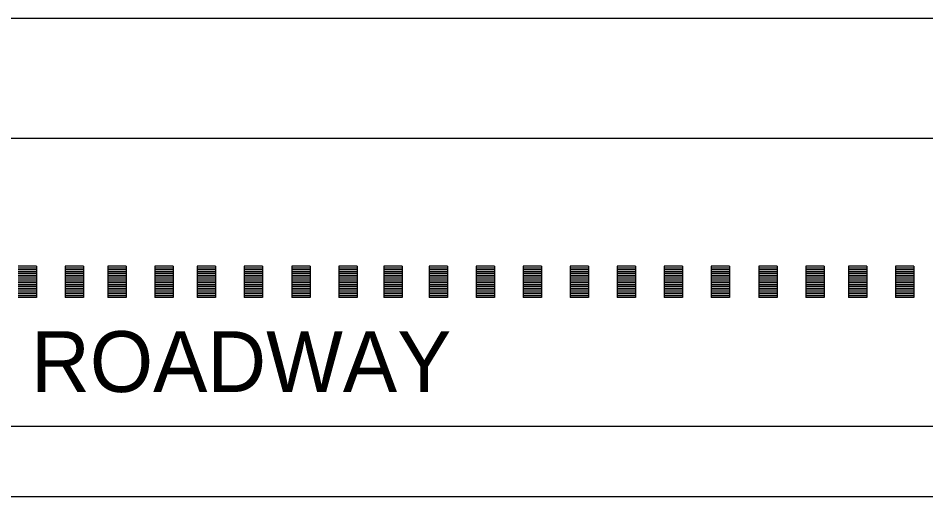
# Model space of a CAD drawing. Extents: x 2 to 587, y 96 to 179.
# Drawn here: x 262.42 to 269.88, y 115.01 to 118.94 of the extents above; entities that cross this region are included whole.
import ezdxf

# ---------------------------------------------------------------- set-up
doc = ezdxf.new("R2010")
doc.units = 0
for name, color, linetype in [('Level 1', 7, 'Continuous'), ('Level 2', 7, 'Continuous'), ('Level 5', 7, 'Continuous')]:
    doc.layers.add(name, color=color, linetype=linetype)

msp = doc.modelspace()

# ---------------------------------------------------------------- linework, layer by layer
at = {"layer": 'Level 1'}
for p, q in [((250.2834, 118.9448), (278.3514, 118.9448)), ((262.2778, 117.9589), (278.3514, 117.9589)), ((262.5674, 116.9046), (262.4178, 116.9046)), ((262.5674, 116.8895), (262.4178, 116.8895)), ((262.5674, 116.8743), (262.4178, 116.8743)), ((262.5674, 116.8592), (262.4178, 116.8592)), ((262.5674, 116.9046), (262.5674, 116.6471)), ((262.9536, 116.9046), (262.804, 116.9046)), ((262.804, 116.9046), (262.804, 116.6471)), ((262.9536, 116.8895), (262.804, 116.8895)), ((262.9536, 116.8743), (262.804, 116.8743)), ((262.9536, 116.8592), (262.804, 116.8592)), ((262.9536, 116.9046), (262.9536, 116.6471)), ((263.1551, 116.9046), (263.1551, 116.6471)), ((263.3047, 116.9046), (263.1551, 116.9046)), ((263.3047, 116.8895), (263.1551, 116.8895)), ((263.3047, 116.8743), (263.1551, 116.8743)), ((263.3047, 116.8592), (263.1551, 116.8592)), ((263.3047, 116.9046), (263.3047, 116.6471)), ((263.6909, 116.9046), (263.5413, 116.9046)), ((263.5413, 116.9046), (263.5413, 116.6471)), ((263.6909, 116.8895), (263.5413, 116.8895)), ((263.6909, 116.8743), (263.5413, 116.8743)), ((263.6909, 116.8592), (263.5413, 116.8592)), ((263.6909, 116.9046), (263.6909, 116.6471)), ((264.0393, 116.9046), (263.8897, 116.9046)), ((263.8897, 116.9046), (263.8897, 116.6471)), ((264.0393, 116.8895), (263.8897, 116.8895)), ((264.0393, 116.8743), (263.8897, 116.8743)), ((264.0393, 116.8592), (263.8897, 116.8592)), ((264.0393, 116.9046), (264.0393, 116.6471)), ((264.4255, 116.9046), (264.2759, 116.9046)), ((264.2759, 116.9046), (264.2759, 116.6471)), ((264.4255, 116.8895), (264.2759, 116.8895)), ((264.4255, 116.8743), (264.2759, 116.8743)), ((264.4255, 116.8592), (264.2759, 116.8592)), ((264.4255, 116.9046), (264.4255, 116.6471)), ((264.8177, 116.9046), (264.6681, 116.9046)), ((264.6681, 116.9046), (264.6681, 116.6471)), ((264.8177, 116.8895), (264.6681, 116.8895)), ((264.8177, 116.8743), (264.6681, 116.8743)), ((264.8177, 116.8592), (264.6681, 116.8592)), ((264.8177, 116.9046), (264.8177, 116.6471)), ((265.204, 116.9046), (265.0543, 116.9046)), ((265.0543, 116.9046), (265.0543, 116.6471)), ((265.204, 116.8895), (265.0543, 116.8895)), ((265.204, 116.8743), (265.0543, 116.8743)), ((265.204, 116.8592), (265.0543, 116.8592)), ((265.204, 116.9046), (265.204, 116.6471)), ((265.5742, 116.9046), (265.4246, 116.9046)), ((265.4246, 116.9046), (265.4246, 116.6471)), ((265.5742, 116.8895), (265.4246, 116.8895)), ((265.5742, 116.8743), (265.4246, 116.8743)), ((265.5742, 116.8592), (265.4246, 116.8592)), ((265.5742, 116.9046), (265.5742, 116.6471)), ((265.9472, 116.9046), (265.7976, 116.9046)), ((265.7976, 116.9046), (265.7976, 116.6471)), ((265.9472, 116.8895), (265.7976, 116.8895)), ((265.9472, 116.8743), (265.7976, 116.8743)), ((265.9472, 116.8592), (265.7976, 116.8592)), ((265.9472, 116.9046), (265.9472, 116.6471)), ((266.3334, 116.9046), (266.1838, 116.9046)), ((266.1838, 116.9046), (266.1838, 116.6471)), ((266.3334, 116.8895), (266.1838, 116.8895)), ((266.3334, 116.8743), (266.1838, 116.8743)), ((266.3334, 116.8592), (266.1838, 116.8592)), ((266.3334, 116.9046), (266.3334, 116.6471)), ((266.7196, 116.9046), (266.57, 116.9046)), ((266.57, 116.9046), (266.57, 116.6471)), ((266.7196, 116.8895), (266.57, 116.8895)), ((266.7196, 116.8743), (266.57, 116.8743)), ((266.7196, 116.8592), (266.57, 116.8592)), ((266.7196, 116.9046), (266.7196, 116.6471)), ((267.1058, 116.9046), (266.9562, 116.9046)), ((266.9562, 116.9046), (266.9562, 116.6471)), ((267.1058, 116.8895), (266.9562, 116.8895)), ((267.1058, 116.8743), (266.9562, 116.8743)), ((267.1058, 116.8592), (266.9562, 116.8592)), ((267.1059, 116.9046), (267.1059, 116.6471)), ((267.4921, 116.9046), (267.3425, 116.9046)), ((267.3425, 116.9046), (267.3425, 116.6471)), ((267.4921, 116.8895), (267.3425, 116.8895)), ((267.4921, 116.8743), (267.3425, 116.8743)), ((267.4921, 116.8592), (267.3425, 116.8592)), ((267.4921, 116.9046), (267.4921, 116.6471)), ((267.8783, 116.9046), (267.7287, 116.9046)), ((267.7287, 116.9046), (267.7287, 116.6471)), ((267.8783, 116.8895), (267.7287, 116.8895)), ((267.8783, 116.8743), (267.7287, 116.8743)), ((267.8783, 116.8592), (267.7287, 116.8592)), ((267.8783, 116.9046), (267.8783, 116.6471)), ((268.2645, 116.9046), (268.1149, 116.9046)), ((268.1149, 116.9046), (268.1149, 116.6471)), ((268.2645, 116.8895), (268.1149, 116.8895)), ((268.2645, 116.8743), (268.1149, 116.8743)), ((268.2645, 116.8592), (268.1149, 116.8592)), ((268.2645, 116.9046), (268.2645, 116.6471)), ((268.6568, 116.9046), (268.5072, 116.9046)), ((268.5072, 116.9046), (268.5072, 116.6471)), ((268.6568, 116.8895), (268.5072, 116.8895)), ((268.6568, 116.8743), (268.5072, 116.8743)), ((268.6568, 116.8592), (268.5072, 116.8592)), ((268.6568, 116.9046), (268.6568, 116.6471)), ((269.043, 116.9046), (268.8934, 116.9046)), ((268.8934, 116.9046), (268.8934, 116.6471)), ((269.043, 116.8895), (268.8934, 116.8895)), ((269.043, 116.8743), (268.8934, 116.8743)), ((269.043, 116.8592), (268.8934, 116.8592)), ((269.043, 116.9046), (269.043, 116.6471)), ((269.3941, 116.9046), (269.2445, 116.9046)), ((269.2445, 116.9046), (269.2445, 116.6471)), ((269.3941, 116.8895), (269.2445, 116.8895)), ((269.3941, 116.8743), (269.2445, 116.8743)), ((269.3941, 116.8592), (269.2445, 116.8592)), ((269.3941, 116.9046), (269.3941, 116.6471)), ((269.7803, 116.9046), (269.6307, 116.9046)), ((269.6307, 116.9046), (269.6307, 116.6471)), ((269.7803, 116.8895), (269.6307, 116.8895)), ((269.7803, 116.8743), (269.6307, 116.8743)), ((269.7803, 116.8592), (269.6307, 116.8592)), ((269.7803, 116.9046), (269.7803, 116.6471)), ((262.5674, 116.844), (262.4178, 116.844)), ((262.5674, 116.8289), (262.4178, 116.8289)), ((262.5674, 116.8137), (262.4178, 116.8137)), ((262.5674, 116.7986), (262.4178, 116.7986)), ((262.5674, 116.7834), (262.4178, 116.7834)), ((262.9536, 116.844), (262.804, 116.844)), ((262.9536, 116.8289), (262.804, 116.8289)), ((262.9536, 116.8137), (262.804, 116.8137)), ((262.9536, 116.7986), (262.804, 116.7986)), ((262.9536, 116.7834), (262.804, 116.7834)), ((263.3047, 116.844), (263.1551, 116.844)), ((263.3047, 116.8289), (263.1551, 116.8289)), ((263.3047, 116.8137), (263.1551, 116.8137)), ((263.3047, 116.7986), (263.1551, 116.7986)), ((263.3047, 116.7834), (263.1551, 116.7834)), ((263.6909, 116.844), (263.5413, 116.844)), ((263.6909, 116.8289), (263.5413, 116.8289)), ((263.6909, 116.8137), (263.5413, 116.8137)), ((263.6909, 116.7986), (263.5413, 116.7986)), ((263.6909, 116.7834), (263.5413, 116.7834)), ((264.0393, 116.844), (263.8897, 116.844)), ((264.0393, 116.8289), (263.8897, 116.8289)), ((264.0393, 116.8137), (263.8897, 116.8137)), ((264.0393, 116.7986), (263.8897, 116.7986)), ((264.0393, 116.7834), (263.8897, 116.7834)), ((264.4255, 116.844), (264.2759, 116.844)), ((264.4255, 116.8289), (264.2759, 116.8289)), ((264.4255, 116.8137), (264.2759, 116.8137)), ((264.4255, 116.7986), (264.2759, 116.7986)), ((264.4255, 116.7834), (264.2759, 116.7834)), ((264.8177, 116.844), (264.6681, 116.844)), ((264.8177, 116.8289), (264.6681, 116.8289)), ((264.8177, 116.8137), (264.6681, 116.8137)), ((264.8177, 116.7986), (264.6681, 116.7986)), ((264.8177, 116.7834), (264.6681, 116.7834)), ((265.204, 116.844), (265.0543, 116.844)), ((265.204, 116.8289), (265.0543, 116.8289)), ((265.204, 116.8137), (265.0543, 116.8137)), ((265.204, 116.7986), (265.0543, 116.7986)), ((265.204, 116.7834), (265.0543, 116.7834)), ((265.5742, 116.844), (265.4246, 116.844)), ((265.5742, 116.8289), (265.4246, 116.8289)), ((265.5742, 116.8137), (265.4246, 116.8137)), ((265.5742, 116.7986), (265.4246, 116.7986)), ((265.5742, 116.7834), (265.4246, 116.7834)), ((265.9472, 116.844), (265.7976, 116.844)), ((265.9472, 116.8289), (265.7976, 116.8289)), ((265.9472, 116.8137), (265.7976, 116.8137)), ((265.9472, 116.7986), (265.7976, 116.7986)), ((265.9472, 116.7834), (265.7976, 116.7834)), ((266.3334, 116.844), (266.1838, 116.844)), ((266.3334, 116.8289), (266.1838, 116.8289)), ((266.3334, 116.8137), (266.1838, 116.8137)), ((266.3334, 116.7986), (266.1838, 116.7986)), ((266.3334, 116.7834), (266.1838, 116.7834)), ((266.7196, 116.844), (266.57, 116.844)), ((266.7196, 116.8289), (266.57, 116.8289)), ((266.7196, 116.8137), (266.57, 116.8137)), ((266.7196, 116.7986), (266.57, 116.7986)), ((266.7196, 116.7834), (266.57, 116.7834)), ((267.1058, 116.844), (266.9562, 116.844)), ((267.1058, 116.8289), (266.9562, 116.8289)), ((267.1058, 116.8137), (266.9562, 116.8137)), ((267.1058, 116.7986), (266.9562, 116.7986)), ((267.1058, 116.7834), (266.9562, 116.7834)), ((267.4921, 116.844), (267.3425, 116.844)), ((267.4921, 116.8289), (267.3425, 116.8289)), ((267.4921, 116.8137), (267.3425, 116.8137)), ((267.4921, 116.7986), (267.3425, 116.7986)), ((267.4921, 116.7834), (267.3425, 116.7834)), ((267.8783, 116.844), (267.7287, 116.844)), ((267.8783, 116.8289), (267.7287, 116.8289)), ((267.8783, 116.8137), (267.7287, 116.8137)), ((267.8783, 116.7986), (267.7287, 116.7986)), ((267.8783, 116.7834), (267.7287, 116.7834)), ((268.2645, 116.844), (268.1149, 116.844)), ((268.2645, 116.8289), (268.1149, 116.8289)), ((268.2645, 116.8137), (268.1149, 116.8137)), ((268.2645, 116.7986), (268.1149, 116.7986)), ((268.2645, 116.7834), (268.1149, 116.7834)), ((268.6568, 116.844), (268.5072, 116.844)), ((268.6568, 116.8289), (268.5072, 116.8289)), ((268.6568, 116.8137), (268.5072, 116.8137)), ((268.6568, 116.7986), (268.5072, 116.7986)), ((268.6568, 116.7834), (268.5072, 116.7834)), ((269.043, 116.844), (268.8934, 116.844)), ((269.043, 116.8289), (268.8934, 116.8289)), ((269.043, 116.8137), (268.8934, 116.8137)), ((269.043, 116.7986), (268.8934, 116.7986)), ((269.043, 116.7834), (268.8934, 116.7834)), ((269.3941, 116.844), (269.2445, 116.844)), ((269.3941, 116.8289), (269.2445, 116.8289)), ((269.3941, 116.8137), (269.2445, 116.8137)), ((269.3941, 116.7986), (269.2445, 116.7986)), ((269.3941, 116.7834), (269.2445, 116.7834)), ((269.7803, 116.844), (269.6307, 116.844)), ((269.7803, 116.8289), (269.6307, 116.8289)), ((269.7803, 116.8137), (269.6307, 116.8137)), ((269.7803, 116.7986), (269.6307, 116.7986)), ((269.7803, 116.7834), (269.6307, 116.7834)), ((262.5674, 116.7683), (262.4178, 116.7683)), ((262.5674, 116.7531), (262.4178, 116.7531)), ((262.5674, 116.738), (262.4178, 116.738)), ((262.5674, 116.7229), (262.4178, 116.7229)), ((262.5674, 116.7077), (262.4178, 116.7077)), ((262.9536, 116.7683), (262.804, 116.7683)), ((262.9536, 116.7531), (262.804, 116.7531)), ((262.9536, 116.738), (262.804, 116.738)), ((262.9536, 116.7229), (262.804, 116.7229)), ((262.9536, 116.7077), (262.804, 116.7077)), ((263.3047, 116.7683), (263.1551, 116.7683)), ((263.3047, 116.7531), (263.1551, 116.7531)), ((263.3047, 116.738), (263.1551, 116.738)), ((263.3047, 116.7229), (263.1551, 116.7229)), ((263.3047, 116.7077), (263.1551, 116.7077)), ((263.6909, 116.7683), (263.5413, 116.7683)), ((263.6909, 116.7531), (263.5413, 116.7531)), ((263.6909, 116.738), (263.5413, 116.738)), ((263.6909, 116.7229), (263.5413, 116.7229)), ((263.6909, 116.7077), (263.5413, 116.7077)), ((264.0393, 116.7683), (263.8897, 116.7683)), ((264.0393, 116.7531), (263.8897, 116.7531)), ((264.0393, 116.738), (263.8897, 116.738)), ((264.0393, 116.7229), (263.8897, 116.7229)), ((264.0393, 116.7077), (263.8897, 116.7077)), ((264.4255, 116.7683), (264.2759, 116.7683)), ((264.4255, 116.7531), (264.2759, 116.7531)), ((264.4255, 116.738), (264.2759, 116.738)), ((264.4255, 116.7229), (264.2759, 116.7229)), ((264.4255, 116.7077), (264.2759, 116.7077)), ((264.8177, 116.7683), (264.6681, 116.7683)), ((264.8177, 116.7531), (264.6681, 116.7531)), ((264.8177, 116.738), (264.6681, 116.738)), ((264.8177, 116.7229), (264.6681, 116.7229)), ((264.8177, 116.7077), (264.6681, 116.7077)), ((265.204, 116.7683), (265.0543, 116.7683)), ((265.204, 116.7531), (265.0543, 116.7531)), ((265.204, 116.738), (265.0543, 116.738)), ((265.204, 116.7229), (265.0543, 116.7229)), ((265.204, 116.7077), (265.0543, 116.7077)), ((265.5742, 116.7683), (265.4246, 116.7683)), ((265.5742, 116.7531), (265.4246, 116.7531)), ((265.5742, 116.738), (265.4246, 116.738)), ((265.5742, 116.7229), (265.4246, 116.7229)), ((265.5742, 116.7077), (265.4246, 116.7077)), ((265.9472, 116.7683), (265.7976, 116.7683)), ((265.9472, 116.7531), (265.7976, 116.7531)), ((265.9472, 116.738), (265.7976, 116.738)), ((265.9472, 116.7229), (265.7976, 116.7229)), ((265.9472, 116.7077), (265.7976, 116.7077)), ((266.3334, 116.7683), (266.1838, 116.7683)), ((266.3334, 116.7531), (266.1838, 116.7531)), ((266.3334, 116.738), (266.1838, 116.738)), ((266.3334, 116.7229), (266.1838, 116.7229)), ((266.3334, 116.7077), (266.1838, 116.7077)), ((266.7196, 116.7683), (266.57, 116.7683)), ((266.7196, 116.7531), (266.57, 116.7531)), ((266.7196, 116.738), (266.57, 116.738)), ((266.7196, 116.7229), (266.57, 116.7229)), ((266.7196, 116.7077), (266.57, 116.7077)), ((267.1058, 116.7683), (266.9562, 116.7683)), ((267.1058, 116.7531), (266.9562, 116.7531)), ((267.1058, 116.738), (266.9562, 116.738)), ((267.1058, 116.7229), (266.9562, 116.7229)), ((267.1058, 116.7077), (266.9562, 116.7077)), ((267.4921, 116.7683), (267.3425, 116.7683)), ((267.4921, 116.7531), (267.3425, 116.7531)), ((267.4921, 116.738), (267.3425, 116.738)), ((267.4921, 116.7229), (267.3425, 116.7229)), ((267.4921, 116.7077), (267.3425, 116.7077)), ((267.8783, 116.7683), (267.7287, 116.7683)), ((267.8783, 116.7531), (267.7287, 116.7531)), ((267.8783, 116.738), (267.7287, 116.738)), ((267.8783, 116.7229), (267.7287, 116.7229)), ((267.8783, 116.7077), (267.7287, 116.7077)), ((268.2645, 116.7683), (268.1149, 116.7683)), ((268.2645, 116.7531), (268.1149, 116.7531)), ((268.2645, 116.738), (268.1149, 116.738)), ((268.2645, 116.7229), (268.1149, 116.7229)), ((268.2645, 116.7077), (268.1149, 116.7077)), ((268.6568, 116.7683), (268.5072, 116.7683)), ((268.6568, 116.7531), (268.5072, 116.7531)), ((268.6568, 116.738), (268.5072, 116.738)), ((268.6568, 116.7229), (268.5072, 116.7229)), ((268.6568, 116.7077), (268.5072, 116.7077)), ((269.043, 116.7683), (268.8934, 116.7683)), ((269.043, 116.7531), (268.8934, 116.7531)), ((269.043, 116.738), (268.8934, 116.738)), ((269.043, 116.7229), (268.8934, 116.7229)), ((269.043, 116.7077), (268.8934, 116.7077)), ((269.3941, 116.7683), (269.2445, 116.7683)), ((269.3941, 116.7531), (269.2445, 116.7531)), ((269.3941, 116.738), (269.2445, 116.738)), ((269.3941, 116.7229), (269.2445, 116.7229)), ((269.3941, 116.7077), (269.2445, 116.7077)), ((269.7803, 116.7683), (269.6307, 116.7683)), ((269.7803, 116.7531), (269.6307, 116.7531)), ((269.7803, 116.738), (269.6307, 116.738)), ((269.7803, 116.7229), (269.6307, 116.7229)), ((269.7803, 116.7077), (269.6307, 116.7077)), ((262.5674, 116.6926), (262.4178, 116.6926)), ((262.5674, 116.6774), (262.4178, 116.6774)), ((262.5674, 116.6623), (262.4178, 116.6623)), ((262.5674, 116.6471), (262.4178, 116.6471)), ((262.9536, 116.6926), (262.804, 116.6926)), ((262.9536, 116.6774), (262.804, 116.6774)), ((262.9536, 116.6623), (262.804, 116.6623)), ((262.9536, 116.6471), (262.804, 116.6471)), ((263.3047, 116.6926), (263.1551, 116.6926)), ((263.3047, 116.6774), (263.1551, 116.6774)), ((263.3047, 116.6623), (263.1551, 116.6623)), ((263.3047, 116.6471), (263.1551, 116.6471)), ((263.6909, 116.6926), (263.5413, 116.6926)), ((263.6909, 116.6774), (263.5413, 116.6774)), ((263.6909, 116.6623), (263.5413, 116.6623)), ((263.6909, 116.6471), (263.5413, 116.6471)), ((264.0393, 116.6926), (263.8897, 116.6926)), ((264.0393, 116.6774), (263.8897, 116.6774)), ((264.0393, 116.6623), (263.8897, 116.6623)), ((264.0393, 116.6471), (263.8897, 116.6471)), ((264.4255, 116.6926), (264.2759, 116.6926)), ((264.4255, 116.6774), (264.2759, 116.6774)), ((264.4255, 116.6623), (264.2759, 116.6623)), ((264.4255, 116.6471), (264.2759, 116.6471)), ((264.8177, 116.6926), (264.6681, 116.6926)), ((264.8177, 116.6774), (264.6681, 116.6774)), ((264.8177, 116.6623), (264.6681, 116.6623)), ((264.8177, 116.6471), (264.6681, 116.6471)), ((265.204, 116.6926), (265.0543, 116.6926)), ((265.204, 116.6774), (265.0543, 116.6774)), ((265.204, 116.6623), (265.0543, 116.6623)), ((265.204, 116.6471), (265.0543, 116.6471)), ((265.5742, 116.6926), (265.4246, 116.6926)), ((265.5742, 116.6774), (265.4246, 116.6774)), ((265.5742, 116.6623), (265.4246, 116.6623)), ((265.5742, 116.6471), (265.4246, 116.6471)), ((265.9472, 116.6926), (265.7976, 116.6926)), ((265.9472, 116.6774), (265.7976, 116.6774)), ((265.9472, 116.6623), (265.7976, 116.6623)), ((265.9472, 116.6471), (265.7976, 116.6471)), ((266.3334, 116.6926), (266.1838, 116.6926)), ((266.3334, 116.6774), (266.1838, 116.6774)), ((266.3334, 116.6623), (266.1838, 116.6623)), ((266.3334, 116.6471), (266.1838, 116.6471)), ((266.7196, 116.6926), (266.57, 116.6926)), ((266.7196, 116.6774), (266.57, 116.6774)), ((266.7196, 116.6623), (266.57, 116.6623)), ((266.7196, 116.6471), (266.57, 116.6471)), ((267.1058, 116.6926), (266.9562, 116.6926)), ((267.1058, 116.6774), (266.9562, 116.6774)), ((267.1058, 116.6623), (266.9562, 116.6623)), ((267.1058, 116.6471), (266.9562, 116.6471)), ((267.4921, 116.6926), (267.3425, 116.6926)), ((267.4921, 116.6774), (267.3425, 116.6774)), ((267.4921, 116.6623), (267.3425, 116.6623)), ((267.4921, 116.6471), (267.3425, 116.6471)), ((267.8783, 116.6926), (267.7287, 116.6926)), ((267.8783, 116.6774), (267.7287, 116.6774)), ((267.8783, 116.6623), (267.7287, 116.6623)), ((267.8783, 116.6471), (267.7287, 116.6471)), ((268.2645, 116.6926), (268.1149, 116.6926)), ((268.2645, 116.6774), (268.1149, 116.6774)), ((268.2645, 116.6623), (268.1149, 116.6623)), ((268.2645, 116.6471), (268.1149, 116.6471)), ((268.6568, 116.6926), (268.5072, 116.6926)), ((268.6568, 116.6774), (268.5072, 116.6774)), ((268.6568, 116.6623), (268.5072, 116.6623)), ((268.6568, 116.6471), (268.5072, 116.6471)), ((269.043, 116.6926), (268.8934, 116.6926)), ((269.043, 116.6774), (268.8934, 116.6774)), ((269.043, 116.6623), (268.8934, 116.6623)), ((269.043, 116.6471), (268.8934, 116.6471)), ((269.3941, 116.6926), (269.2445, 116.6926)), ((269.3941, 116.6774), (269.2445, 116.6774)), ((269.3941, 116.6623), (269.2445, 116.6623)), ((269.3941, 116.6471), (269.2445, 116.6471)), ((269.7803, 116.6926), (269.6307, 116.6926)), ((269.7803, 116.6774), (269.6307, 116.6774)), ((269.7803, 116.6623), (269.6307, 116.6623)), ((269.7803, 116.6471), (269.6307, 116.6471)), ((278.4396, 115.0087), (226.3001, 115.0087))]:
    msp.add_line(p, q, dxfattribs=at)
at = {"layer": 'Level 2'}
msp.add_line((222.8516, 115.5887), (278.3532, 115.5887), dxfattribs=at)

# ---------------------------------------------------------------- texts
at = {"layer": 'Level 5'}
msp.add_text('MAJOR ROADWAY', height=0.5, dxfattribs=at).set_placement((259.9986, 115.8709))

doc.saveas('drawing.dxf')
